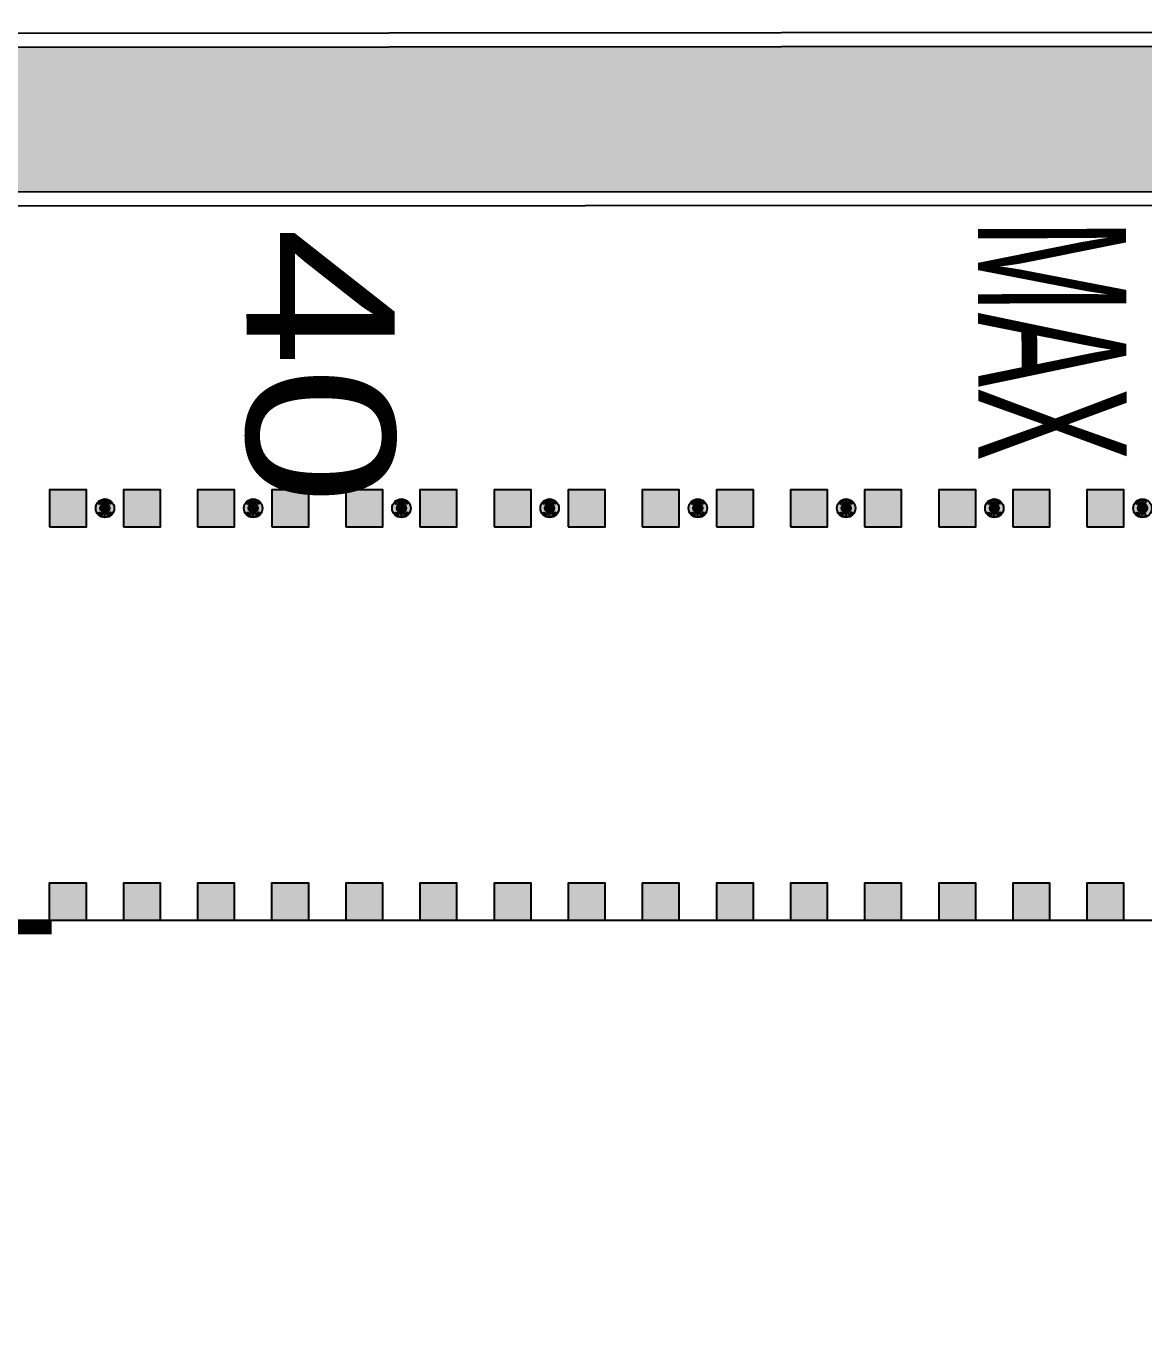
# Model space of a CAD drawing. Header units: metres. Extents: x 668617 to 675126, y 2286318 to 2293677.
# Drawn here: x 668933.38 to 668945.45, y 2287198.26 to 2287212.45 of the extents above; entities that cross this region are included whole.
import ezdxf
from ezdxf.enums import TextEntityAlignment as Align

# ---------------------------------------------------------------- set-up
doc = ezdxf.new("R2010")
doc.units = ezdxf.units.M
doc.header["$MEASUREMENT"] = 0
for name, color, linetype in [('CU_VEGETACION', 54, 'Continuous'), ('DMTG-B-CuadrosVerdes', 94, 'Continuous'), ('DMTG-M-VIALETON', 92, 'Continuous'), ('DMTG-PB-BANQUETAS', 251, 'Continuous'), ('DMTG-SH-LEYENDA VELOCIDAD', 252, 'Continuous'), ('DMTG-SH-LINEA GUARNICION', 40, 'Continuous')]:
    doc.layers.add(name, color=color, linetype=linetype)
doc.styles.add('Arial', font='arial.ttf')

# ---------------------------------------------------------------- blocks, each defined once
blk = doc.blocks.new('*U110')
h = blk.add_hatch(color=256)
h.dxf.hatch_style = 1
h.paths.add_polyline_path([(0, 4.25), (0.4, 4.25), (0.4, 4.65), (0, 4.65)])
h = blk.add_hatch(color=256)
h.dxf.hatch_style = 1
h.paths.add_polyline_path([(0.8, 4.25), (1.2, 4.25), (1.2, 4.65), (0.8, 4.65)])
h = blk.add_hatch(color=256)
h.dxf.hatch_style = 1
h.paths.add_polyline_path([(0.8, 4.25), (1.2, 4.25), (1.2, 4.65), (0.8, 4.65)])
h = blk.add_hatch(color=256)
h.dxf.hatch_style = 1
h.paths.add_polyline_path([(1.6, 4.25), (2, 4.25), (2, 4.65), (1.6, 4.65)])
h = blk.add_hatch(color=256)
h.dxf.hatch_style = 1
h.paths.add_polyline_path([(1.6, 4.25), (2, 4.25), (2, 4.65), (1.6, 4.65)])
h = blk.add_hatch(color=256)
h.dxf.hatch_style = 1
h.paths.add_polyline_path([(2.4, 4.25), (2.8, 4.25), (2.8, 4.65), (2.4, 4.65)])
h = blk.add_hatch(color=256)
h.dxf.hatch_style = 1
h.paths.add_polyline_path([(2.4, 4.25), (2.8, 4.25), (2.8, 4.65), (2.4, 4.65)])
h = blk.add_hatch(color=256)
h.dxf.hatch_style = 1
h.paths.add_polyline_path([(3.2, 4.25), (3.6, 4.25), (3.6, 4.65), (3.2, 4.65)])
h = blk.add_hatch(color=256)
h.dxf.hatch_style = 1
h.paths.add_polyline_path([(3.2, 4.25), (3.6, 4.25), (3.6, 4.65), (3.2, 4.65)])
h = blk.add_hatch(color=256)
h.dxf.hatch_style = 1
h.paths.add_polyline_path([(4, 4.25), (4.4, 4.25), (4.4, 4.65), (4, 4.65)])
h = blk.add_hatch(color=256)
h.dxf.hatch_style = 1
h.paths.add_polyline_path([(4, 4.25), (4.4, 4.25), (4.4, 4.65), (4, 4.65)])
h = blk.add_hatch(color=256)
h.dxf.hatch_style = 1
h.paths.add_polyline_path([(4.8, 4.25), (5.2, 4.25), (5.2, 4.65), (4.8, 4.65)])
h = blk.add_hatch(color=256)
h.dxf.hatch_style = 1
h.paths.add_polyline_path([(4.8, 4.25), (5.2, 4.25), (5.2, 4.65), (4.8, 4.65)])
h = blk.add_hatch(color=256)
h.dxf.hatch_style = 1
h.paths.add_polyline_path([(5.6, 4.25), (6, 4.25), (6, 4.65), (5.6, 4.65)])
h = blk.add_hatch(color=256)
h.dxf.hatch_style = 1
h.paths.add_polyline_path([(5.6, 4.25), (6, 4.25), (6, 4.65), (5.6, 4.65)])
h = blk.add_hatch(color=256)
h.dxf.hatch_style = 1
h.paths.add_polyline_path([(6.4, 4.25), (6.8, 4.25), (6.8, 4.65), (6.4, 4.65)])
h = blk.add_hatch(color=256)
h.dxf.hatch_style = 1
h.paths.add_polyline_path([(6.4, 4.25), (6.8, 4.25), (6.8, 4.65), (6.4, 4.65)])
h = blk.add_hatch(color=256)
h.dxf.hatch_style = 1
h.paths.add_polyline_path([(7.2, 4.25), (7.6, 4.25), (7.6, 4.65), (7.2, 4.65)])
h = blk.add_hatch(color=256)
h.dxf.hatch_style = 1
h.paths.add_polyline_path([(7.2, 4.25), (7.6, 4.25), (7.6, 4.65), (7.2, 4.65)])
h = blk.add_hatch(color=256)
h.dxf.hatch_style = 1
h.paths.add_polyline_path([(8, 4.25), (8.4, 4.25), (8.4, 4.65), (8, 4.65)])
h = blk.add_hatch(color=256)
h.dxf.hatch_style = 1
h.paths.add_polyline_path([(8, 4.25), (8.4, 4.25), (8.4, 4.65), (8, 4.65)])
h = blk.add_hatch(color=256)
h.dxf.hatch_style = 1
h.paths.add_polyline_path([(8.8, 4.25), (9.2, 4.25), (9.2, 4.65), (8.8, 4.65)])
h = blk.add_hatch(color=256)
h.dxf.hatch_style = 1
h.paths.add_polyline_path([(8.8, 4.25), (9.2, 4.25), (9.2, 4.65), (8.8, 4.65)])
h = blk.add_hatch(color=256)
h.dxf.hatch_style = 1
h.paths.add_polyline_path([(9.6, 4.25), (10, 4.25), (10, 4.65), (9.6, 4.65)])
h = blk.add_hatch(color=256)
h.dxf.hatch_style = 1
h.paths.add_polyline_path([(9.6, 4.25), (10, 4.25), (10, 4.65), (9.6, 4.65)])
h = blk.add_hatch(color=256)
h.dxf.hatch_style = 1
h.paths.add_polyline_path([(10.4, 4.25), (10.8, 4.25), (10.8, 4.65), (10.4, 4.65)])
h = blk.add_hatch(color=256)
h.dxf.hatch_style = 1
h.paths.add_polyline_path([(10.4, 4.25), (10.8, 4.25), (10.8, 4.65), (10.4, 4.65)])
h = blk.add_hatch(color=256)
h.dxf.hatch_style = 1
h.paths.add_polyline_path([(11.2, 4.25), (11.6, 4.25), (11.6, 4.65), (11.2, 4.65)])
h = blk.add_hatch(color=256)
h.dxf.hatch_style = 1
h.paths.add_polyline_path([(11.2, 4.25), (11.6, 4.25), (11.6, 4.65), (11.2, 4.65)])
h = blk.add_hatch(color=256)
h.dxf.hatch_style = 1
h.paths.add_polyline_path([(0, 0), (0.4, 0), (0.4, 0.4), (0, 0.4)])
h = blk.add_hatch(color=256)
h.dxf.hatch_style = 1
h.paths.add_polyline_path([(0.8, 0), (1.2, 0), (1.2, 0.4), (0.8, 0.4)])
h = blk.add_hatch(color=256)
h.dxf.hatch_style = 1
h.paths.add_polyline_path([(0.8, 0), (1.2, 0), (1.2, 0.4), (0.8, 0.4)])
h = blk.add_hatch(color=256)
h.dxf.hatch_style = 1
h.paths.add_polyline_path([(1.6, 0), (2, 0), (2, 0.4), (1.6, 0.4)])
h = blk.add_hatch(color=256)
h.dxf.hatch_style = 1
h.paths.add_polyline_path([(1.6, 0), (2, 0), (2, 0.4), (1.6, 0.4)])
h = blk.add_hatch(color=256)
h.dxf.hatch_style = 1
h.paths.add_polyline_path([(2.4, 0), (2.8, 0), (2.8, 0.4), (2.4, 0.4)])
h = blk.add_hatch(color=256)
h.dxf.hatch_style = 1
h.paths.add_polyline_path([(2.4, 0), (2.8, 0), (2.8, 0.4), (2.4, 0.4)])
h = blk.add_hatch(color=256)
h.dxf.hatch_style = 1
h.paths.add_polyline_path([(3.2, 0), (3.6, 0), (3.6, 0.4), (3.2, 0.4)])
h = blk.add_hatch(color=256)
h.dxf.hatch_style = 1
h.paths.add_polyline_path([(3.2, 0), (3.6, 0), (3.6, 0.4), (3.2, 0.4)])
h = blk.add_hatch(color=256)
h.dxf.hatch_style = 1
h.paths.add_polyline_path([(4, 0), (4.4, 0), (4.4, 0.4), (4, 0.4)])
h = blk.add_hatch(color=256)
h.dxf.hatch_style = 1
h.paths.add_polyline_path([(4, 0), (4.4, 0), (4.4, 0.4), (4, 0.4)])
h = blk.add_hatch(color=256)
h.dxf.hatch_style = 1
h.paths.add_polyline_path([(4.8, 0), (5.2, 0), (5.2, 0.4), (4.8, 0.4)])
h = blk.add_hatch(color=256)
h.dxf.hatch_style = 1
h.paths.add_polyline_path([(4.8, 0), (5.2, 0), (5.2, 0.4), (4.8, 0.4)])
h = blk.add_hatch(color=256)
h.dxf.hatch_style = 1
h.paths.add_polyline_path([(5.6, 0), (6, 0), (6, 0.4), (5.6, 0.4)])
h = blk.add_hatch(color=256)
h.dxf.hatch_style = 1
h.paths.add_polyline_path([(5.6, 0), (6, 0), (6, 0.4), (5.6, 0.4)])
h = blk.add_hatch(color=256)
h.dxf.hatch_style = 1
h.paths.add_polyline_path([(6.4, 0), (6.8, 0), (6.8, 0.4), (6.4, 0.4)])
h = blk.add_hatch(color=256)
h.dxf.hatch_style = 1
h.paths.add_polyline_path([(6.4, 0), (6.8, 0), (6.8, 0.4), (6.4, 0.4)])
h = blk.add_hatch(color=256)
h.dxf.hatch_style = 1
h.paths.add_polyline_path([(7.2, 0), (7.6, 0), (7.6, 0.4), (7.2, 0.4)])
h = blk.add_hatch(color=256)
h.dxf.hatch_style = 1
h.paths.add_polyline_path([(7.2, 0), (7.6, 0), (7.6, 0.4), (7.2, 0.4)])
h = blk.add_hatch(color=256)
h.dxf.hatch_style = 1
h.paths.add_polyline_path([(8, 0), (8.4, 0), (8.4, 0.4), (8, 0.4)])
h = blk.add_hatch(color=256)
h.dxf.hatch_style = 1
h.paths.add_polyline_path([(8, 0), (8.4, 0), (8.4, 0.4), (8, 0.4)])
h = blk.add_hatch(color=256)
h.dxf.hatch_style = 1
h.paths.add_polyline_path([(8.8, 0), (9.2, 0), (9.2, 0.4), (8.8, 0.4)])
h = blk.add_hatch(color=256)
h.dxf.hatch_style = 1
h.paths.add_polyline_path([(8.8, 0), (9.2, 0), (9.2, 0.4), (8.8, 0.4)])
h = blk.add_hatch(color=256)
h.dxf.hatch_style = 1
h.paths.add_polyline_path([(9.6, 0), (10, 0), (10, 0.4), (9.6, 0.4)])
h = blk.add_hatch(color=256)
h.dxf.hatch_style = 1
h.paths.add_polyline_path([(9.6, 0), (10, 0), (10, 0.4), (9.6, 0.4)])
h = blk.add_hatch(color=256)
h.dxf.hatch_style = 1
h.paths.add_polyline_path([(10.4, 0), (10.8, 0), (10.8, 0.4), (10.4, 0.4)])
h = blk.add_hatch(color=256)
h.dxf.hatch_style = 1
h.paths.add_polyline_path([(10.4, 0), (10.8, 0), (10.8, 0.4), (10.4, 0.4)])
h = blk.add_hatch(color=256)
h.dxf.hatch_style = 1
h.paths.add_polyline_path([(11.2, 0), (11.6, 0), (11.6, 0.4), (11.2, 0.4)])
h = blk.add_hatch(color=256)
h.dxf.hatch_style = 1
h.paths.add_polyline_path([(11.2, 0), (11.6, 0), (11.6, 0.4), (11.2, 0.4)])
for points in [[(0, 4.25), (0.4, 4.25), (0.4, 4.65), (0, 4.65)], [(0.8, 4.25), (1.2, 4.25), (1.2, 4.65), (0.8, 4.65)], [(0.8, 4.25), (1.2, 4.25), (1.2, 4.65), (0.8, 4.65)], [(1.6, 4.25), (2, 4.25), (2, 4.65), (1.6, 4.65)], [(1.6, 4.25), (2, 4.25), (2, 4.65), (1.6, 4.65)], [(2.4, 4.25), (2.8, 4.25), (2.8, 4.65), (2.4, 4.65)], [(2.4, 4.25), (2.8, 4.25), (2.8, 4.65), (2.4, 4.65)], [(3.2, 4.25), (3.6, 4.25), (3.6, 4.65), (3.2, 4.65)], [(3.2, 4.25), (3.6, 4.25), (3.6, 4.65), (3.2, 4.65)], [(4, 4.25), (4.4, 4.25), (4.4, 4.65), (4, 4.65)], [(4, 4.25), (4.4, 4.25), (4.4, 4.65), (4, 4.65)], [(4.8, 4.25), (5.2, 4.25), (5.2, 4.65), (4.8, 4.65)], [(4.8, 4.25), (5.2, 4.25), (5.2, 4.65), (4.8, 4.65)], [(5.6, 4.25), (6, 4.25), (6, 4.65), (5.6, 4.65)], [(5.6, 4.25), (6, 4.25), (6, 4.65), (5.6, 4.65)], [(6.4, 4.25), (6.8, 4.25), (6.8, 4.65), (6.4, 4.65)], [(6.4, 4.25), (6.8, 4.25), (6.8, 4.65), (6.4, 4.65)], [(7.2, 4.25), (7.6, 4.25), (7.6, 4.65), (7.2, 4.65)], [(7.2, 4.25), (7.6, 4.25), (7.6, 4.65), (7.2, 4.65)], [(8, 4.25), (8.4, 4.25), (8.4, 4.65), (8, 4.65)], [(8, 4.25), (8.4, 4.25), (8.4, 4.65), (8, 4.65)], [(8.8, 4.25), (9.2, 4.25), (9.2, 4.65), (8.8, 4.65)], [(8.8, 4.25), (9.2, 4.25), (9.2, 4.65), (8.8, 4.65)], [(9.6, 4.25), (10, 4.25), (10, 4.65), (9.6, 4.65)], [(9.6, 4.25), (10, 4.25), (10, 4.65), (9.6, 4.65)], [(10.4, 4.25), (10.8, 4.25), (10.8, 4.65), (10.4, 4.65)], [(10.4, 4.25), (10.8, 4.25), (10.8, 4.65), (10.4, 4.65)], [(11.2, 4.25), (11.6, 4.25), (11.6, 4.65), (11.2, 4.65)], [(11.2, 4.25), (11.6, 4.25), (11.6, 4.65), (11.2, 4.65)], [(0, 0), (0.4, 0), (0.4, 0.4), (0, 0.4)], [(0.8, 0), (1.2, 0), (1.2, 0.4), (0.8, 0.4)], [(0.8, 0), (1.2, 0), (1.2, 0.4), (0.8, 0.4)], [(1.6, 0), (2, 0), (2, 0.4), (1.6, 0.4)], [(1.6, 0), (2, 0), (2, 0.4), (1.6, 0.4)], [(2.4, 0), (2.8, 0), (2.8, 0.4), (2.4, 0.4)], [(2.4, 0), (2.8, 0), (2.8, 0.4), (2.4, 0.4)], [(3.2, 0), (3.6, 0), (3.6, 0.4), (3.2, 0.4)], [(3.2, 0), (3.6, 0), (3.6, 0.4), (3.2, 0.4)], [(4, 0), (4.4, 0), (4.4, 0.4), (4, 0.4)], [(4, 0), (4.4, 0), (4.4, 0.4), (4, 0.4)], [(4.8, 0), (5.2, 0), (5.2, 0.4), (4.8, 0.4)], [(4.8, 0), (5.2, 0), (5.2, 0.4), (4.8, 0.4)], [(5.6, 0), (6, 0), (6, 0.4), (5.6, 0.4)], [(5.6, 0), (6, 0), (6, 0.4), (5.6, 0.4)], [(6.4, 0), (6.8, 0), (6.8, 0.4), (6.4, 0.4)], [(6.4, 0), (6.8, 0), (6.8, 0.4), (6.4, 0.4)], [(7.2, 0), (7.6, 0), (7.6, 0.4), (7.2, 0.4)], [(7.2, 0), (7.6, 0), (7.6, 0.4), (7.2, 0.4)], [(8, 0), (8.4, 0), (8.4, 0.4), (8, 0.4)], [(8, 0), (8.4, 0), (8.4, 0.4), (8, 0.4)], [(8.8, 0), (9.2, 0), (9.2, 0.4), (8.8, 0.4)], [(8.8, 0), (9.2, 0), (9.2, 0.4), (8.8, 0.4)], [(9.6, 0), (10, 0), (10, 0.4), (9.6, 0.4)], [(9.6, 0), (10, 0), (10, 0.4), (9.6, 0.4)], [(10.4, 0), (10.8, 0), (10.8, 0.4), (10.4, 0.4)], [(10.4, 0), (10.8, 0), (10.8, 0.4), (10.4, 0.4)], [(11.2, 0), (11.6, 0), (11.6, 0.4), (11.2, 0.4)], [(11.2, 0), (11.6, 0), (11.6, 0.4), (11.2, 0.4)]]:
    blk.add_lwpolyline(points, close=True)
blk = doc.blocks.new('*U29')
at = {"true_color": 0x58ba48}
h = blk.add_hatch(color=85, dxfattribs=at)
h.dxf.hatch_style = 1
h.paths.add_polyline_path([(13.392, 11.001, 1), (13.492, 11.001, 1)], flags=0)
h.paths.add_polyline_path([(13.391, 11.069), (13.38, 11.08, 0.062746), (13.363, 11.062), (13.373, 11.052, 0.413879), (13.391, 11.052, 0.414549)], flags=17)
h.paths.add_polyline_path([(13.388, 11.06, -1), (13.376, 11.06, -1)], flags=16)
h.paths.add_polyline_path([(13.392, 11.001, 1), (13.492, 11.001, 1)], flags=16)
h.paths.add_polyline_path([(13.503, 11.08), (13.492, 11.069, 0.413879), (13.492, 11.052, 0.414549), (13.51, 11.052), (13.521, 11.062, 0.062746)], flags=17)
h.paths.add_polyline_path([(13.507, 11.06, -1), (13.495, 11.06, -1)], flags=16)
h.paths.add_polyline_path([(13.521, 10.94), (13.51, 10.95, 0.413879), (13.492, 10.95, 0.414549), (13.492, 10.933), (13.503, 10.922, 0.062746)], flags=17)
h.paths.add_polyline_path([(13.495, 10.942, -1), (13.507, 10.942, -1)], flags=16)
h.paths.add_polyline_path([(13.391, 10.95, 0.414549), (13.373, 10.95), (13.363, 10.94, 0.062746), (13.38, 10.922), (13.391, 10.933, 0.413879)], flags=17)
h.paths.add_polyline_path([(13.376, 10.942, -1), (13.388, 10.942, -1)], flags=16)
h.paths.add_polyline_path([(13.521, 11.062), (13.51, 11.052, -0.414549), (13.492, 11.052, -0.413879), (13.492, 11.069), (13.503, 11.08, 0.342564), (13.38, 11.08), (13.391, 11.069, -0.414549), (13.391, 11.052, -0.413879), (13.373, 11.052), (13.363, 11.062, 0.166532), (13.342, 11.001, 0.166532), (13.363, 10.94), (13.373, 10.95, -0.414549), (13.391, 10.95, -0.413879), (13.391, 10.933), (13.38, 10.922, 0.342564), (13.503, 10.922), (13.492, 10.933, -0.414549), (13.492, 10.95, -0.413879), (13.51, 10.95), (13.521, 10.94, 0.166532), (13.542, 11.001, 0.166532)])
h.paths.add_polyline_path([(13.492, 11.001, -1), (13.392, 11.001, -1)], flags=0)
h.paths.add_polyline_path([(13.471, 11.056, 0.245947), (13.413, 11.056), (13.401, 11.078, -0.245947), (13.482, 11.078)], flags=16)
h.paths.add_polyline_path([(13.471, 10.946), (13.482, 10.923, -0.245947), (13.401, 10.923), (13.413, 10.946, 0.245947)], flags=16)
at = {"true_color": 0xc7c8ca}
h = blk.add_hatch(color=9, dxfattribs=at)
h.dxf.hatch_style = 1
h.paths.add_polyline_path([(13.482, 11.078, 0.245947), (13.401, 11.078), (13.413, 11.056, -0.245947), (13.471, 11.056)])
h.paths.add_polyline_path([(13.482, 10.923), (13.471, 10.946, -0.245947), (13.413, 10.946), (13.401, 10.923, 0.245947)])
at = {"true_color": 0x58ba48}
h = blk.add_hatch(color=85, dxfattribs=at)
h.dxf.hatch_style = 1
h.paths.add_polyline_path([(14.992, 11.001, 1), (15.092, 11.001, 1)], flags=0)
h.paths.add_polyline_path([(14.991, 11.069), (14.98, 11.08, 0.062746), (14.963, 11.062), (14.973, 11.052, 0.413879), (14.991, 11.052, 0.414549)], flags=17)
h.paths.add_polyline_path([(14.988, 11.06, -1), (14.976, 11.06, -1)], flags=16)
h.paths.add_polyline_path([(14.992, 11.001, 1), (15.092, 11.001, 1)], flags=16)
h.paths.add_polyline_path([(15.103, 11.08), (15.092, 11.069, 0.413879), (15.092, 11.052, 0.414549), (15.11, 11.052), (15.121, 11.062, 0.062746)], flags=17)
h.paths.add_polyline_path([(15.107, 11.06, -1), (15.095, 11.06, -1)], flags=16)
h.paths.add_polyline_path([(15.121, 10.94), (15.11, 10.95, 0.413879), (15.092, 10.95, 0.414549), (15.092, 10.933), (15.103, 10.922, 0.062746)], flags=17)
h.paths.add_polyline_path([(15.095, 10.942, -1), (15.107, 10.942, -1)], flags=16)
h.paths.add_polyline_path([(14.991, 10.95, 0.414549), (14.973, 10.95), (14.963, 10.94, 0.062746), (14.98, 10.922), (14.991, 10.933, 0.413879)], flags=17)
h.paths.add_polyline_path([(14.976, 10.942, -1), (14.988, 10.942, -1)], flags=16)
h.paths.add_polyline_path([(15.121, 11.062), (15.11, 11.052, -0.414549), (15.092, 11.052, -0.413879), (15.092, 11.069), (15.103, 11.08, 0.342564), (14.98, 11.08), (14.991, 11.069, -0.414549), (14.991, 11.052, -0.413879), (14.973, 11.052), (14.963, 11.062, 0.166532), (14.942, 11.001, 0.166532), (14.963, 10.94), (14.973, 10.95, -0.414549), (14.991, 10.95, -0.413879), (14.991, 10.933), (14.98, 10.922, 0.342564), (15.103, 10.922), (15.092, 10.933, -0.414549), (15.092, 10.95, -0.413879), (15.11, 10.95), (15.121, 10.94, 0.166532), (15.142, 11.001, 0.166532)])
h.paths.add_polyline_path([(15.092, 11.001, -1), (14.992, 11.001, -1)], flags=0)
h.paths.add_polyline_path([(15.071, 11.056, 0.245947), (15.013, 11.056), (15.001, 11.078, -0.245947), (15.082, 11.078)], flags=16)
h.paths.add_polyline_path([(15.071, 10.946), (15.082, 10.923, -0.245947), (15.001, 10.923), (15.013, 10.946, 0.245947)], flags=16)
at = {"true_color": 0xc7c8ca}
h = blk.add_hatch(color=9, dxfattribs=at)
h.dxf.hatch_style = 1
h.paths.add_polyline_path([(15.082, 11.078, 0.245947), (15.001, 11.078), (15.013, 11.056, -0.245947), (15.071, 11.056)])
h.paths.add_polyline_path([(15.082, 10.923), (15.071, 10.946, -0.245947), (15.013, 10.946), (15.001, 10.923, 0.245947)])
at = {"true_color": 0x58ba48}
h = blk.add_hatch(color=85, dxfattribs=at)
h.dxf.hatch_style = 1
h.paths.add_polyline_path([(16.592, 11.001, 1), (16.692, 11.001, 1)], flags=0)
h.paths.add_polyline_path([(16.591, 11.069), (16.58, 11.08, 0.062746), (16.563, 11.062), (16.573, 11.052, 0.413879), (16.591, 11.052, 0.414549)], flags=17)
h.paths.add_polyline_path([(16.588, 11.06, -1), (16.576, 11.06, -1)], flags=16)
h.paths.add_polyline_path([(16.592, 11.001, 1), (16.692, 11.001, 1)], flags=16)
h.paths.add_polyline_path([(16.703, 11.08), (16.692, 11.069, 0.413879), (16.692, 11.052, 0.414549), (16.71, 11.052), (16.721, 11.062, 0.062746)], flags=17)
h.paths.add_polyline_path([(16.707, 11.06, -1), (16.695, 11.06, -1)], flags=16)
h.paths.add_polyline_path([(16.721, 10.94), (16.71, 10.95, 0.413879), (16.692, 10.95, 0.414549), (16.692, 10.933), (16.703, 10.922, 0.062746)], flags=17)
h.paths.add_polyline_path([(16.695, 10.942, -1), (16.707, 10.942, -1)], flags=16)
h.paths.add_polyline_path([(16.591, 10.95, 0.414549), (16.573, 10.95), (16.563, 10.94, 0.062746), (16.58, 10.922), (16.591, 10.933, 0.413879)], flags=17)
h.paths.add_polyline_path([(16.576, 10.942, -1), (16.588, 10.942, -1)], flags=16)
h.paths.add_polyline_path([(16.721, 11.062), (16.71, 11.052, -0.414549), (16.692, 11.052, -0.413879), (16.692, 11.069), (16.703, 11.08, 0.342564), (16.58, 11.08), (16.591, 11.069, -0.414549), (16.591, 11.052, -0.413879), (16.573, 11.052), (16.563, 11.062, 0.166532), (16.542, 11.001, 0.166532), (16.563, 10.94), (16.573, 10.95, -0.414549), (16.591, 10.95, -0.413879), (16.591, 10.933), (16.58, 10.922, 0.342564), (16.703, 10.922), (16.692, 10.933, -0.414549), (16.692, 10.95, -0.413879), (16.71, 10.95), (16.721, 10.94, 0.166532), (16.742, 11.001, 0.166532)])
h.paths.add_polyline_path([(16.692, 11.001, -1), (16.592, 11.001, -1)], flags=0)
h.paths.add_polyline_path([(16.671, 11.056, 0.245947), (16.613, 11.056), (16.601, 11.078, -0.245947), (16.682, 11.078)], flags=16)
h.paths.add_polyline_path([(16.671, 10.946), (16.682, 10.923, -0.245947), (16.601, 10.923), (16.613, 10.946, 0.245947)], flags=16)
at = {"true_color": 0xc7c8ca}
h = blk.add_hatch(color=9, dxfattribs=at)
h.dxf.hatch_style = 1
h.paths.add_polyline_path([(16.682, 11.078, 0.245947), (16.601, 11.078), (16.613, 11.056, -0.245947), (16.671, 11.056)])
h.paths.add_polyline_path([(16.682, 10.923), (16.671, 10.946, -0.245947), (16.613, 10.946), (16.601, 10.923, 0.245947)])
at = {"true_color": 0x58ba48}
h = blk.add_hatch(color=85, dxfattribs=at)
h.dxf.hatch_style = 1
h.paths.add_polyline_path([(18.192, 11.001, 1), (18.292, 11.001, 1)], flags=0)
h.paths.add_polyline_path([(18.191, 11.069), (18.18, 11.08, 0.062746), (18.163, 11.062), (18.173, 11.052, 0.413879), (18.191, 11.052, 0.414549)], flags=17)
h.paths.add_polyline_path([(18.188, 11.06, -1), (18.176, 11.06, -1)], flags=16)
h.paths.add_polyline_path([(18.192, 11.001, 1), (18.292, 11.001, 1)], flags=16)
h.paths.add_polyline_path([(18.303, 11.08), (18.292, 11.069, 0.413879), (18.292, 11.052, 0.414549), (18.31, 11.052), (18.321, 11.062, 0.062746)], flags=17)
h.paths.add_polyline_path([(18.307, 11.06, -1), (18.295, 11.06, -1)], flags=16)
h.paths.add_polyline_path([(18.321, 10.94), (18.31, 10.95, 0.413879), (18.292, 10.95, 0.414549), (18.292, 10.933), (18.303, 10.922, 0.062746)], flags=17)
h.paths.add_polyline_path([(18.295, 10.942, -1), (18.307, 10.942, -1)], flags=16)
h.paths.add_polyline_path([(18.191, 10.95, 0.414549), (18.173, 10.95), (18.163, 10.94, 0.062746), (18.18, 10.922), (18.191, 10.933, 0.413879)], flags=17)
h.paths.add_polyline_path([(18.176, 10.942, -1), (18.188, 10.942, -1)], flags=16)
h.paths.add_polyline_path([(18.321, 11.062), (18.31, 11.052, -0.414549), (18.292, 11.052, -0.413879), (18.292, 11.069), (18.303, 11.08, 0.342564), (18.18, 11.08), (18.191, 11.069, -0.414549), (18.191, 11.052, -0.413879), (18.173, 11.052), (18.163, 11.062, 0.166532), (18.142, 11.001, 0.166532), (18.163, 10.94), (18.173, 10.95, -0.414549), (18.191, 10.95, -0.413879), (18.191, 10.933), (18.18, 10.922, 0.342564), (18.303, 10.922), (18.292, 10.933, -0.414549), (18.292, 10.95, -0.413879), (18.31, 10.95), (18.321, 10.94, 0.166532), (18.342, 11.001, 0.166532)])
h.paths.add_polyline_path([(18.292, 11.001, -1), (18.192, 11.001, -1)], flags=0)
h.paths.add_polyline_path([(18.271, 11.056, 0.245947), (18.213, 11.056), (18.201, 11.078, -0.245947), (18.282, 11.078)], flags=16)
h.paths.add_polyline_path([(18.271, 10.946), (18.282, 10.923, -0.245947), (18.201, 10.923), (18.213, 10.946, 0.245947)], flags=16)
at = {"true_color": 0xc7c8ca}
h = blk.add_hatch(color=9, dxfattribs=at)
h.dxf.hatch_style = 1
h.paths.add_polyline_path([(18.282, 11.078, 0.245947), (18.201, 11.078), (18.213, 11.056, -0.245947), (18.271, 11.056)])
h.paths.add_polyline_path([(18.282, 10.923), (18.271, 10.946, -0.245947), (18.213, 10.946), (18.201, 10.923, 0.245947)])
at = {"true_color": 0x58ba48}
h = blk.add_hatch(color=85, dxfattribs=at)
h.dxf.hatch_style = 1
h.paths.add_polyline_path([(19.792, 11.001, 1), (19.892, 11.001, 1)], flags=0)
h.paths.add_polyline_path([(19.791, 11.069), (19.78, 11.08, 0.062746), (19.763, 11.062), (19.773, 11.052, 0.413879), (19.791, 11.052, 0.414549)], flags=17)
h.paths.add_polyline_path([(19.788, 11.06, -1), (19.776, 11.06, -1)], flags=16)
h.paths.add_polyline_path([(19.792, 11.001, 1), (19.892, 11.001, 1)], flags=16)
h.paths.add_polyline_path([(19.903, 11.08), (19.892, 11.069, 0.413879), (19.892, 11.052, 0.414549), (19.91, 11.052), (19.921, 11.062, 0.062746)], flags=17)
h.paths.add_polyline_path([(19.907, 11.06, -1), (19.895, 11.06, -1)], flags=16)
h.paths.add_polyline_path([(19.921, 10.94), (19.91, 10.95, 0.413879), (19.892, 10.95, 0.414549), (19.892, 10.933), (19.903, 10.922, 0.062746)], flags=17)
h.paths.add_polyline_path([(19.895, 10.942, -1), (19.907, 10.942, -1)], flags=16)
h.paths.add_polyline_path([(19.791, 10.95, 0.414549), (19.773, 10.95), (19.763, 10.94, 0.062746), (19.78, 10.922), (19.791, 10.933, 0.413879)], flags=17)
h.paths.add_polyline_path([(19.776, 10.942, -1), (19.788, 10.942, -1)], flags=16)
h.paths.add_polyline_path([(19.921, 11.062), (19.91, 11.052, -0.414549), (19.892, 11.052, -0.413879), (19.892, 11.069), (19.903, 11.08, 0.342564), (19.78, 11.08), (19.791, 11.069, -0.414549), (19.791, 11.052, -0.413879), (19.773, 11.052), (19.763, 11.062, 0.166532), (19.742, 11.001, 0.166532), (19.763, 10.94), (19.773, 10.95, -0.414549), (19.791, 10.95, -0.413879), (19.791, 10.933), (19.78, 10.922, 0.342564), (19.903, 10.922), (19.892, 10.933, -0.414549), (19.892, 10.95, -0.413879), (19.91, 10.95), (19.921, 10.94, 0.166532), (19.942, 11.001, 0.166532)])
h.paths.add_polyline_path([(19.892, 11.001, -1), (19.792, 11.001, -1)], flags=0)
h.paths.add_polyline_path([(19.871, 11.056, 0.245947), (19.813, 11.056), (19.801, 11.078, -0.245947), (19.882, 11.078)], flags=16)
h.paths.add_polyline_path([(19.871, 10.946), (19.882, 10.923, -0.245947), (19.801, 10.923), (19.813, 10.946, 0.245947)], flags=16)
at = {"true_color": 0xc7c8ca}
h = blk.add_hatch(color=9, dxfattribs=at)
h.dxf.hatch_style = 1
h.paths.add_polyline_path([(19.882, 11.078, 0.245947), (19.801, 11.078), (19.813, 11.056, -0.245947), (19.871, 11.056)])
h.paths.add_polyline_path([(19.882, 10.923), (19.871, 10.946, -0.245947), (19.813, 10.946), (19.801, 10.923, 0.245947)])
at = {"true_color": 0x58ba48}
h = blk.add_hatch(color=85, dxfattribs=at)
h.dxf.hatch_style = 1
h.paths.add_polyline_path([(21.392, 11.001, 1), (21.492, 11.001, 1)], flags=0)
h.paths.add_polyline_path([(21.391, 11.069), (21.38, 11.08, 0.062746), (21.363, 11.062), (21.373, 11.052, 0.413879), (21.391, 11.052, 0.414549)], flags=17)
h.paths.add_polyline_path([(21.388, 11.06, -1), (21.376, 11.06, -1)], flags=16)
h.paths.add_polyline_path([(21.392, 11.001, 1), (21.492, 11.001, 1)], flags=16)
h.paths.add_polyline_path([(21.503, 11.08), (21.492, 11.069, 0.413879), (21.492, 11.052, 0.414549), (21.51, 11.052), (21.521, 11.062, 0.062746)], flags=17)
h.paths.add_polyline_path([(21.507, 11.06, -1), (21.495, 11.06, -1)], flags=16)
h.paths.add_polyline_path([(21.521, 10.94), (21.51, 10.95, 0.413879), (21.492, 10.95, 0.414549), (21.492, 10.933), (21.503, 10.922, 0.062746)], flags=17)
h.paths.add_polyline_path([(21.495, 10.942, -1), (21.507, 10.942, -1)], flags=16)
h.paths.add_polyline_path([(21.391, 10.95, 0.414549), (21.373, 10.95), (21.363, 10.94, 0.062746), (21.38, 10.922), (21.391, 10.933, 0.413879)], flags=17)
h.paths.add_polyline_path([(21.376, 10.942, -1), (21.388, 10.942, -1)], flags=16)
h.paths.add_polyline_path([(21.521, 11.062), (21.51, 11.052, -0.414549), (21.492, 11.052, -0.413879), (21.492, 11.069), (21.503, 11.08, 0.342564), (21.38, 11.08), (21.391, 11.069, -0.414549), (21.391, 11.052, -0.413879), (21.373, 11.052), (21.363, 11.062, 0.166532), (21.342, 11.001, 0.166532), (21.363, 10.94), (21.373, 10.95, -0.414549), (21.391, 10.95, -0.413879), (21.391, 10.933), (21.38, 10.922, 0.342564), (21.503, 10.922), (21.492, 10.933, -0.414549), (21.492, 10.95, -0.413879), (21.51, 10.95), (21.521, 10.94, 0.166532), (21.542, 11.001, 0.166532)])
h.paths.add_polyline_path([(21.492, 11.001, -1), (21.392, 11.001, -1)], flags=0)
h.paths.add_polyline_path([(21.471, 11.056, 0.245947), (21.413, 11.056), (21.401, 11.078, -0.245947), (21.482, 11.078)], flags=16)
h.paths.add_polyline_path([(21.471, 10.946), (21.482, 10.923, -0.245947), (21.401, 10.923), (21.413, 10.946, 0.245947)], flags=16)
at = {"true_color": 0xc7c8ca}
h = blk.add_hatch(color=9, dxfattribs=at)
h.dxf.hatch_style = 1
h.paths.add_polyline_path([(21.482, 11.078, 0.245947), (21.401, 11.078), (21.413, 11.056, -0.245947), (21.471, 11.056)])
h.paths.add_polyline_path([(21.482, 10.923), (21.471, 10.946, -0.245947), (21.413, 10.946), (21.401, 10.923, 0.245947)])
at = {"true_color": 0x58ba48}
h = blk.add_hatch(color=85, dxfattribs=at)
h.dxf.hatch_style = 1
h.paths.add_polyline_path([(22.992, 11.001, 1), (23.092, 11.001, 1)], flags=0)
h.paths.add_polyline_path([(22.991, 11.069), (22.98, 11.08, 0.062746), (22.963, 11.062), (22.973, 11.052, 0.413879), (22.991, 11.052, 0.414549)], flags=17)
h.paths.add_polyline_path([(22.988, 11.06, -1), (22.976, 11.06, -1)], flags=16)
h.paths.add_polyline_path([(22.992, 11.001, 1), (23.092, 11.001, 1)], flags=16)
h.paths.add_polyline_path([(23.103, 11.08), (23.092, 11.069, 0.413879), (23.092, 11.052, 0.414549), (23.11, 11.052), (23.121, 11.062, 0.062746)], flags=17)
h.paths.add_polyline_path([(23.107, 11.06, -1), (23.095, 11.06, -1)], flags=16)
h.paths.add_polyline_path([(23.121, 10.94), (23.11, 10.95, 0.413879), (23.092, 10.95, 0.414549), (23.092, 10.933), (23.103, 10.922, 0.062746)], flags=17)
h.paths.add_polyline_path([(23.095, 10.942, -1), (23.107, 10.942, -1)], flags=16)
h.paths.add_polyline_path([(22.991, 10.95, 0.414549), (22.973, 10.95), (22.963, 10.94, 0.062746), (22.98, 10.922), (22.991, 10.933, 0.413879)], flags=17)
h.paths.add_polyline_path([(22.976, 10.942, -1), (22.988, 10.942, -1)], flags=16)
h.paths.add_polyline_path([(23.121, 11.062), (23.11, 11.052, -0.414549), (23.092, 11.052, -0.413879), (23.092, 11.069), (23.103, 11.08, 0.342564), (22.98, 11.08), (22.991, 11.069, -0.414549), (22.991, 11.052, -0.413879), (22.973, 11.052), (22.963, 11.062, 0.166532), (22.942, 11.001, 0.166532), (22.963, 10.94), (22.973, 10.95, -0.414549), (22.991, 10.95, -0.413879), (22.991, 10.933), (22.98, 10.922, 0.342564), (23.103, 10.922), (23.092, 10.933, -0.414549), (23.092, 10.95, -0.413879), (23.11, 10.95), (23.121, 10.94, 0.166532), (23.142, 11.001, 0.166532)])
h.paths.add_polyline_path([(23.092, 11.001, -1), (22.992, 11.001, -1)], flags=0)
h.paths.add_polyline_path([(23.071, 11.056, 0.245947), (23.013, 11.056), (23.001, 11.078, -0.245947), (23.082, 11.078)], flags=16)
h.paths.add_polyline_path([(23.071, 10.946), (23.082, 10.923, -0.245947), (23.001, 10.923), (23.013, 10.946, 0.245947)], flags=16)
at = {"true_color": 0xc7c8ca}
h = blk.add_hatch(color=9, dxfattribs=at)
h.dxf.hatch_style = 1
h.paths.add_polyline_path([(23.082, 11.078, 0.245947), (23.001, 11.078), (23.013, 11.056, -0.245947), (23.071, 11.056)])
h.paths.add_polyline_path([(23.082, 10.923), (23.071, 10.946, -0.245947), (23.013, 10.946), (23.001, 10.923, 0.245947)])
at = {"true_color": 0x58ba48}
h = blk.add_hatch(color=85, dxfattribs=at)
h.dxf.hatch_style = 1
h.paths.add_polyline_path([(24.592, 11.001, 1), (24.692, 11.001, 1)], flags=0)
h.paths.add_polyline_path([(24.591, 11.069), (24.58, 11.08, 0.062746), (24.563, 11.062), (24.573, 11.052, 0.413879), (24.591, 11.052, 0.414549)], flags=17)
h.paths.add_polyline_path([(24.588, 11.06, -1), (24.576, 11.06, -1)], flags=16)
h.paths.add_polyline_path([(24.592, 11.001, 1), (24.692, 11.001, 1)], flags=16)
h.paths.add_polyline_path([(24.703, 11.08), (24.692, 11.069, 0.413879), (24.692, 11.052, 0.414549), (24.71, 11.052), (24.721, 11.062, 0.062746)], flags=17)
h.paths.add_polyline_path([(24.707, 11.06, -1), (24.695, 11.06, -1)], flags=16)
h.paths.add_polyline_path([(24.721, 10.94), (24.71, 10.95, 0.413879), (24.692, 10.95, 0.414549), (24.692, 10.933), (24.703, 10.922, 0.062746)], flags=17)
h.paths.add_polyline_path([(24.695, 10.942, -1), (24.707, 10.942, -1)], flags=16)
h.paths.add_polyline_path([(24.591, 10.95, 0.414549), (24.573, 10.95), (24.563, 10.94, 0.062746), (24.58, 10.922), (24.591, 10.933, 0.413879)], flags=17)
h.paths.add_polyline_path([(24.576, 10.942, -1), (24.588, 10.942, -1)], flags=16)
h.paths.add_polyline_path([(24.721, 11.062), (24.71, 11.052, -0.414549), (24.692, 11.052, -0.413879), (24.692, 11.069), (24.703, 11.08, 0.342564), (24.58, 11.08), (24.591, 11.069, -0.414549), (24.591, 11.052, -0.413879), (24.573, 11.052), (24.563, 11.062, 0.166532), (24.542, 11.001, 0.166532), (24.563, 10.94), (24.573, 10.95, -0.414549), (24.591, 10.95, -0.413879), (24.591, 10.933), (24.58, 10.922, 0.342564), (24.703, 10.922), (24.692, 10.933, -0.414549), (24.692, 10.95, -0.413879), (24.71, 10.95), (24.721, 10.94, 0.166532), (24.742, 11.001, 0.166532)])
h.paths.add_polyline_path([(24.692, 11.001, -1), (24.592, 11.001, -1)], flags=0)
h.paths.add_polyline_path([(24.671, 11.056, 0.245947), (24.613, 11.056), (24.601, 11.078, -0.245947), (24.682, 11.078)], flags=16)
h.paths.add_polyline_path([(24.671, 10.946), (24.682, 10.923, -0.245947), (24.601, 10.923), (24.613, 10.946, 0.245947)], flags=16)
at = {"true_color": 0xc7c8ca}
h = blk.add_hatch(color=9, dxfattribs=at)
h.dxf.hatch_style = 1
h.paths.add_polyline_path([(24.682, 11.078, 0.245947), (24.601, 11.078), (24.613, 11.056, -0.245947), (24.671, 11.056)])
h.paths.add_polyline_path([(24.682, 10.923), (24.671, 10.946, -0.245947), (24.613, 10.946), (24.601, 10.923, 0.245947)])
at = {"true_color": 0x58ba48}
h = blk.add_hatch(color=85, dxfattribs=at)
h.dxf.hatch_style = 1
h.paths.add_polyline_path([(13.392, 11.001, 1), (13.492, 11.001, 1)])
h = blk.add_hatch(color=85, dxfattribs=at)
h.dxf.hatch_style = 1
h.paths.add_polyline_path([(14.992, 11.001, 1), (15.092, 11.001, 1)])
h = blk.add_hatch(color=85, dxfattribs=at)
h.dxf.hatch_style = 1
h.paths.add_polyline_path([(16.592, 11.001, 1), (16.692, 11.001, 1)])
h = blk.add_hatch(color=85, dxfattribs=at)
h.dxf.hatch_style = 1
h.paths.add_polyline_path([(18.192, 11.001, 1), (18.292, 11.001, 1)])
h = blk.add_hatch(color=85, dxfattribs=at)
h.dxf.hatch_style = 1
h.paths.add_polyline_path([(19.792, 11.001, 1), (19.892, 11.001, 1)])
h = blk.add_hatch(color=85, dxfattribs=at)
h.dxf.hatch_style = 1
h.paths.add_polyline_path([(21.392, 11.001, 1), (21.492, 11.001, 1)])
h = blk.add_hatch(color=85, dxfattribs=at)
h.dxf.hatch_style = 1
h.paths.add_polyline_path([(22.992, 11.001, 1), (23.092, 11.001, 1)])
h = blk.add_hatch(color=85, dxfattribs=at)
h.dxf.hatch_style = 1
h.paths.add_polyline_path([(24.592, 11.001, 1), (24.692, 11.001, 1)])
at = {"color": 18, "true_color": 0x000000}
for points in [[(13.391, 11.069), (13.38, 11.08, 0.062746), (13.363, 11.062), (13.373, 11.052, 0.413879), (13.391, 11.052, 0.414549)], [(13.482, 11.078), (13.471, 11.056, 0.245947), (13.413, 11.056), (13.401, 11.078, -0.245947)], [(13.492, 11.069), (13.503, 11.08, -0.062746), (13.521, 11.062), (13.51, 11.052, -0.413879), (13.492, 11.052, -0.414549)], [(14.991, 11.069), (14.98, 11.08, 0.062746), (14.963, 11.062), (14.973, 11.052, 0.413879), (14.991, 11.052, 0.414549)], [(15.082, 11.078), (15.071, 11.056, 0.245947), (15.013, 11.056), (15.001, 11.078, -0.245947)], [(15.092, 11.069), (15.103, 11.08, -0.062746), (15.121, 11.062), (15.11, 11.052, -0.413879), (15.092, 11.052, -0.414549)], [(16.591, 11.069), (16.58, 11.08, 0.062746), (16.563, 11.062), (16.573, 11.052, 0.413879), (16.591, 11.052, 0.414549)], [(16.682, 11.078), (16.671, 11.056, 0.245947), (16.613, 11.056), (16.601, 11.078, -0.245947)], [(16.692, 11.069), (16.703, 11.08, -0.062746), (16.721, 11.062), (16.71, 11.052, -0.413879), (16.692, 11.052, -0.414549)], [(18.191, 11.069), (18.18, 11.08, 0.062746), (18.163, 11.062), (18.173, 11.052, 0.413879), (18.191, 11.052, 0.414549)], [(18.282, 11.078), (18.271, 11.056, 0.245947), (18.213, 11.056), (18.201, 11.078, -0.245947)], [(18.292, 11.069), (18.303, 11.08, -0.062746), (18.321, 11.062), (18.31, 11.052, -0.413879), (18.292, 11.052, -0.414549)], [(19.791, 11.069), (19.78, 11.08, 0.062746), (19.763, 11.062), (19.773, 11.052, 0.413879), (19.791, 11.052, 0.414549)], [(19.882, 11.078), (19.871, 11.056, 0.245947), (19.813, 11.056), (19.801, 11.078, -0.245947)], [(19.892, 11.069), (19.903, 11.08, -0.062746), (19.921, 11.062), (19.91, 11.052, -0.413879), (19.892, 11.052, -0.414549)], [(21.391, 11.069), (21.38, 11.08, 0.062746), (21.363, 11.062), (21.373, 11.052, 0.413879), (21.391, 11.052, 0.414549)], [(21.482, 11.078), (21.471, 11.056, 0.245947), (21.413, 11.056), (21.401, 11.078, -0.245947)], [(21.492, 11.069), (21.503, 11.08, -0.062746), (21.521, 11.062), (21.51, 11.052, -0.413879), (21.492, 11.052, -0.414549)], [(22.991, 11.069), (22.98, 11.08, 0.062746), (22.963, 11.062), (22.973, 11.052, 0.413879), (22.991, 11.052, 0.414549)], [(23.082, 11.078), (23.071, 11.056, 0.245947), (23.013, 11.056), (23.001, 11.078, -0.245947)], [(23.092, 11.069), (23.103, 11.08, -0.062746), (23.121, 11.062), (23.11, 11.052, -0.413879), (23.092, 11.052, -0.414549)], [(24.591, 11.069), (24.58, 11.08, 0.062746), (24.563, 11.062), (24.573, 11.052, 0.413879), (24.591, 11.052, 0.414549)], [(24.682, 11.078), (24.671, 11.056, 0.245947), (24.613, 11.056), (24.601, 11.078, -0.245947)], [(13.391, 10.933), (13.38, 10.922, -0.062746), (13.363, 10.94), (13.373, 10.95, -0.413879), (13.391, 10.95, -0.414549)], [(13.482, 10.923), (13.471, 10.946, -0.245947), (13.413, 10.946), (13.401, 10.923, 0.245947)], [(13.492, 10.933), (13.503, 10.922, 0.062746), (13.521, 10.94), (13.51, 10.95, 0.413879), (13.492, 10.95, 0.414549)], [(14.991, 10.933), (14.98, 10.922, -0.062746), (14.963, 10.94), (14.973, 10.95, -0.413879), (14.991, 10.95, -0.414549)], [(15.082, 10.923), (15.071, 10.946, -0.245947), (15.013, 10.946), (15.001, 10.923, 0.245947)], [(15.092, 10.933), (15.103, 10.922, 0.062746), (15.121, 10.94), (15.11, 10.95, 0.413879), (15.092, 10.95, 0.414549)], [(16.591, 10.933), (16.58, 10.922, -0.062746), (16.563, 10.94), (16.573, 10.95, -0.413879), (16.591, 10.95, -0.414549)], [(16.682, 10.923), (16.671, 10.946, -0.245947), (16.613, 10.946), (16.601, 10.923, 0.245947)], [(16.692, 10.933), (16.703, 10.922, 0.062746), (16.721, 10.94), (16.71, 10.95, 0.413879), (16.692, 10.95, 0.414549)], [(18.191, 10.933), (18.18, 10.922, -0.062746), (18.163, 10.94), (18.173, 10.95, -0.413879), (18.191, 10.95, -0.414549)], [(18.282, 10.923), (18.271, 10.946, -0.245947), (18.213, 10.946), (18.201, 10.923, 0.245947)], [(18.292, 10.933), (18.303, 10.922, 0.062746), (18.321, 10.94), (18.31, 10.95, 0.413879), (18.292, 10.95, 0.414549)], [(19.791, 10.933), (19.78, 10.922, -0.062746), (19.763, 10.94), (19.773, 10.95, -0.413879), (19.791, 10.95, -0.414549)], [(19.882, 10.923), (19.871, 10.946, -0.245947), (19.813, 10.946), (19.801, 10.923, 0.245947)], [(19.892, 10.933), (19.903, 10.922, 0.062746), (19.921, 10.94), (19.91, 10.95, 0.413879), (19.892, 10.95, 0.414549)], [(21.391, 10.933), (21.38, 10.922, -0.062746), (21.363, 10.94), (21.373, 10.95, -0.413879), (21.391, 10.95, -0.414549)], [(21.482, 10.923), (21.471, 10.946, -0.245947), (21.413, 10.946), (21.401, 10.923, 0.245947)], [(21.492, 10.933), (21.503, 10.922, 0.062746), (21.521, 10.94), (21.51, 10.95, 0.413879), (21.492, 10.95, 0.414549)], [(22.991, 10.933), (22.98, 10.922, -0.062746), (22.963, 10.94), (22.973, 10.95, -0.413879), (22.991, 10.95, -0.414549)], [(23.082, 10.923), (23.071, 10.946, -0.245947), (23.013, 10.946), (23.001, 10.923, 0.245947)], [(23.092, 10.933), (23.103, 10.922, 0.062746), (23.121, 10.94), (23.11, 10.95, 0.413879), (23.092, 10.95, 0.414549)], [(24.591, 10.933), (24.58, 10.922, -0.062746), (24.563, 10.94), (24.573, 10.95, -0.413879), (24.591, 10.95, -0.414549)], [(24.682, 10.923), (24.671, 10.946, -0.245947), (24.613, 10.946), (24.601, 10.923, 0.245947)]]:
    blk.add_lwpolyline(points, format="xyb", close=True, dxfattribs=at)
for points in [[(13.442, 10.901), (13.442, 11.101)], [(15.042, 10.901), (15.042, 11.101)], [(16.642, 10.901), (16.642, 11.101)], [(18.242, 10.901), (18.242, 11.101)], [(19.842, 10.901), (19.842, 11.101)], [(21.442, 10.901), (21.442, 11.101)], [(23.042, 10.901), (23.042, 11.101)], [(24.642, 10.901), (24.642, 11.101)]]:
    blk.add_lwpolyline(points)
for centre, radius in [((13.442, 11.001), 0.1), ((13.382, 11.06), 0.00613), ((13.501, 11.06), 0.00613), ((15.042, 11.001), 0.1), ((14.982, 11.06), 0.00613), ((15.101, 11.06), 0.00613), ((16.642, 11.001), 0.1), ((16.582, 11.06), 0.00613), ((16.701, 11.06), 0.00613), ((18.242, 11.001), 0.1), ((18.182, 11.06), 0.00613), ((18.301, 11.06), 0.00613), ((19.842, 11.001), 0.1), ((19.782, 11.06), 0.00613), ((19.901, 11.06), 0.00613), ((21.442, 11.001), 0.1), ((21.382, 11.06), 0.00613), ((21.501, 11.06), 0.00613), ((23.042, 11.001), 0.1), ((22.982, 11.06), 0.00613), ((23.101, 11.06), 0.00613), ((24.642, 11.001), 0.1), ((24.582, 11.06), 0.00613), ((13.382, 10.942), 0.00613), ((13.442, 11.001), 0.05), ((13.501, 10.942), 0.00613), ((14.982, 10.942), 0.00613), ((15.042, 11.001), 0.05), ((15.101, 10.942), 0.00613), ((16.582, 10.942), 0.00613), ((16.642, 11.001), 0.05), ((16.701, 10.942), 0.00613), ((18.182, 10.942), 0.00613), ((18.242, 11.001), 0.05), ((18.301, 10.942), 0.00613), ((19.782, 10.942), 0.00613), ((19.842, 11.001), 0.05), ((19.901, 10.942), 0.00613), ((21.382, 10.942), 0.00613), ((21.442, 11.001), 0.05), ((21.501, 10.942), 0.00613), ((22.982, 10.942), 0.00613), ((23.042, 11.001), 0.05), ((23.101, 10.942), 0.00613), ((24.582, 10.942), 0.00613), ((24.642, 11.001), 0.05)]:
    blk.add_circle(centre, radius, dxfattribs=at)
blk = doc.blocks.new('*U204')
at = {"layer": 'DMTG-SH-LEYENDA VELOCIDAD', "style": 'Arial', "width": 0.538005}
blk.add_text('MAX', height=1.6, rotation=0.104, dxfattribs=at).set_placement((-0.086, 7.915), (2.52, 7.919), align=Align.FIT)
at = {"layer": 'DMTG-SH-LEYENDA VELOCIDAD', "style": 'Arial', "width": 0.593132}
blk.add_attdef('VEL', text='', height=1.6, dxfattribs=at).set_placement((-0.006, 0), (2.5, 0), align=Align.FIT)

msp = doc.modelspace()

# ---------------------------------------------------------------- hatches: boundary and pattern name
at = {"layer": 'CU_VEGETACION'}
h = msp.add_hatch(dxfattribs=at)
h.set_pattern_fill('GRASS', color=256, scale=0.25, angle=1.056706)
h.set_pattern_definition([(92.53632, (668987.63236, 2287172.38601), (-0.18442637, 0.16878067), [0.046875, -0.30667839]), (47.53632, (668987.63236, 2287172.386), (-0.18442637, 0.16878067), [0.046875, -0.203125]), (137.53632, (668987.63236, 2287172.386), (-0.16878067, -0.18442637), [0.046875, -0.203125])])
h.paths.add_polyline_path([(669004.18378, 2287212.28789), (669004.4432, 2287212.2981), (669004.67137, 2287212.24074), (669004.87259, 2287212.12052), (669005.03158, 2287211.94726), (669005.13462, 2287211.73647), (669005.17335, 2287211.50537), (669005.1438, 2287211.27203), (669005.04936, 2287211.05664), (669004.898, 2287210.87737), (669004.70163, 2287210.7491), (669004.47696, 2287210.68249), (669004.21973, 2287210.68254), (668617.45293, 2287210.54733), (668617.21165, 2287210.55631), (668617.00453, 2287210.63254), (668616.83238, 2287210.77005), (668616.71149, 2287210.95391), (668616.65481, 2287211.16683), (668616.66711, 2287211.38693), (668616.74742, 2287211.59236), (668616.88803, 2287211.76183), (668617.07521, 2287211.87864), (668617.29485, 2287211.93267)])

# ---------------------------------------------------------------- linework, layer by layer
at = {"layer": 'DMTG-PB-BANQUETAS', "flags": 128}
for points in [[(668617.2766, 2287212.08265), (669004.18076, 2287212.43788)], [(669004.18076, 2287212.43788), (669004.45885, 2287212.44883), (669004.72936, 2287212.38083), (669004.96831, 2287212.23807), (669005.1568, 2287212.03267), (669005.27896, 2287211.78276), (669005.32493, 2287211.50841), (669005.28989, 2287211.23166), (669005.178, 2287210.97648), (669004.99843, 2287210.7638), (669004.7653, 2287210.61152), (669004.49871, 2287210.53248), (669004.2197, 2287210.53254), (668617.45017, 2287210.39733)]]:
    msp.add_lwpolyline(points, dxfattribs=at)
msp.add_lwpolyline([(669004.18378, 2287212.28789), (669004.4432, 2287212.2981), (669004.67137, 2287212.24074), (669004.87259, 2287212.12052), (669005.03158, 2287211.94726), (669005.13462, 2287211.73647), (669005.17335, 2287211.50537), (669005.1438, 2287211.27203), (669005.04936, 2287211.05664), (669004.898, 2287210.87737), (669004.70163, 2287210.7491), (669004.47696, 2287210.68249), (669004.21973, 2287210.68254), (668617.45293, 2287210.54733), (668617.21165, 2287210.55631), (668617.00453, 2287210.63254), (668616.83238, 2287210.77005), (668616.71149, 2287210.95391), (668616.65481, 2287211.16683), (668616.66711, 2287211.38693), (668616.74742, 2287211.59236), (668616.88803, 2287211.76183), (668617.07521, 2287211.87864), (668617.29485, 2287211.93267)], close=True, dxfattribs=at)
msp.add_lwpolyline([(668890.83686, 2287098.80416), (668891.27323, 2287198.81698, -0.41337006), (668895.26683, 2287202.79445), (668948.90683, 2287202.7932), (669006.98525, 2287202.85382, -0.41462997), (669010.98942, 2287198.85231), (669010.95095, 2287097.00877)], format="xyb", dxfattribs=at)
at = {"layer": 'DMTG-SH-LINEA GUARNICION', "const_width": 0.15}
msp.add_lwpolyline([(668924.24004, 2287202.71879), (668933.65655, 2287202.71857)], dxfattribs=at)

# ---------------------------------------------------------------- block references
at = {"layer": 'DMTG-B-CuadrosVerdes', "rotation": 359.9986619413119}
msp.add_blockref('*U110', (668933.63245, 2287202.79345), dxfattribs=at)
at = {"layer": 'DMTG-M-VIALETON', "rotation": 359.9986875201569}
msp.add_blockref('*U29', (668920.79068, 2287196.24291), dxfattribs=at)
at = {"layer": 'DMTG-SH-LEYENDA VELOCIDAD'}
ref = msp.add_blockref('*U204', (668935.7407, 2287210.2648), dxfattribs=dict(at, rotation=270.0454045650644))
ref.add_attrib('VEL', '40', dxfattribs={"height": 1.6, "rotation": 270.045405, "style": 'Arial', "width": 1.206651}).set_placement((668935.76002, 2287210.27672), (668935.7624, 2287207.27672), align=Align.FIT)

doc.saveas('drawing.dxf')
